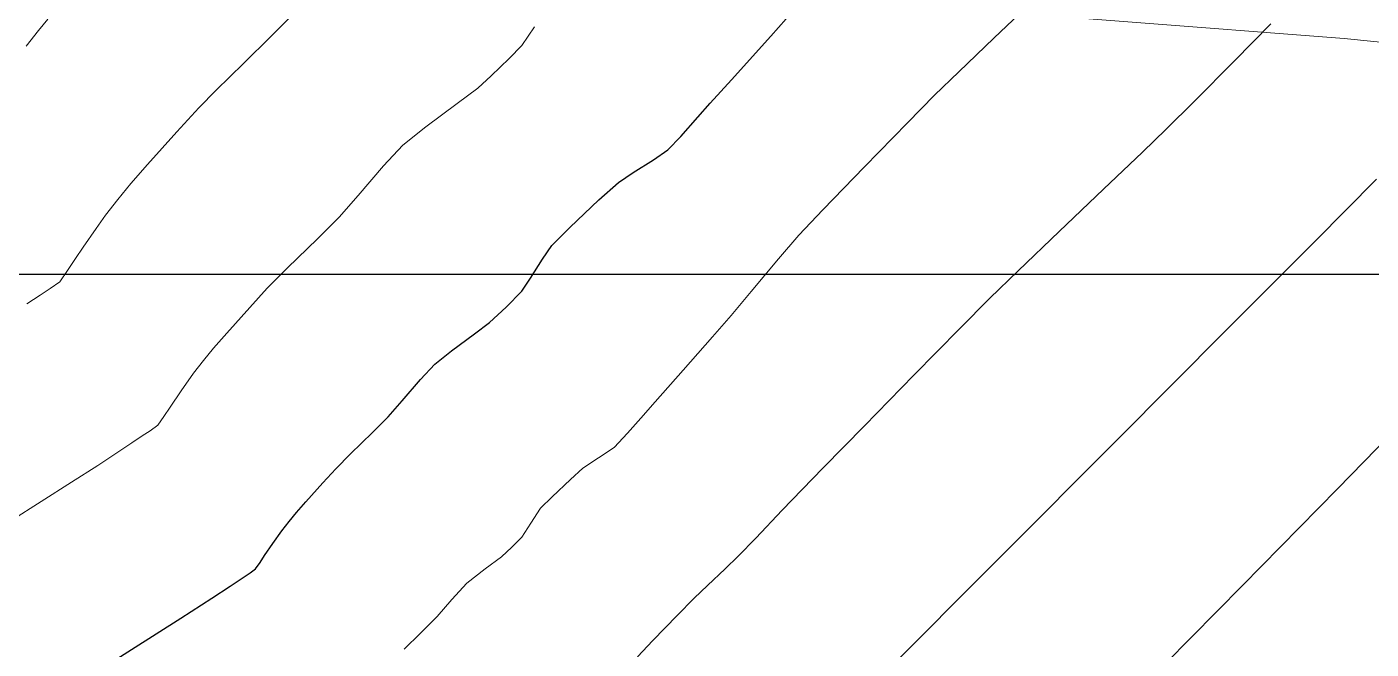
# Model space of a CAD drawing. Header units: millimetres. Extents: x 736950 to 740938, y 8500595 to 8502163.
# Drawn here: x 737866.12 to 737878.11, y 8501296.66 to 8501302.2 of the extents above; entities that cross this region are included whole.
import ezdxf

# ---------------------------------------------------------------- set-up
doc = ezdxf.new("R2010")
doc.units = ezdxf.units.MM
for name, color, linetype, lineweight in [('CONT-MJR', 80, 'Continuous', 30), ('CONT-MNR', 96, 'Continuous', 15), ('pista', 251, 'Continuous', 5)]:
    doc.layers.add(name, color=color, linetype=linetype, lineweight=lineweight)
doc.layers.add('Cuadricula Coordenadas', color=5, linetype='Continuous')

msp = doc.modelspace()

# ---------------------------------------------------------------- hatches: boundary and pattern name
at = {"layer": 'pista'}
h = msp.add_hatch(dxfattribs=at)
h.set_pattern_fill('HONEY', color=256, scale=3, angle=9.94991650582834, style=0)
h.set_pattern_definition([(9.94991650582834, (1479841.21072825, -18.49207214638591), (0.4979252195647159, 0.4170677100899267), [0.375, -0.75]), (129.9499165058283, (1479841.21072825, -18.49207214638591), (-0.6101538418184378, 0.222682034283025), [0.3749999999999999, -0.7499999999999998]), (69.94991650582834, (1479841.21072825, -18.49207214638591), (-0.112228622253722, 0.6397497443729518), [-0.75, 0.375])])
h.paths.add_polyline_path([(737744.7999806425, 8501250.923935566), (737743.4751223363, 8501250.754223157), (737756.465848178, 8501242.026572531), (737763.5739612179, 8501242.006896213), (737770.002546867, 8501243.455222024), (737769.8468594846, 8501244.342704736), (737763.4750639071, 8501242.907173423), (737756.7405500773, 8501242.925815564)])
h.paths.add_polyline_path([(737794.2809870465, 8501256.017245878), (737809.7820272583, 8501263.709828075), (737823.391616501, 8501273.483615467), (737837.0791595323, 8501280.557800073), (737851.5530432165, 8501285.77819753), (737870.8510758049, 8501293.050216693, -0.9976846880626209), (737871.0089264096, 8501292.63424804), (737865.2748787645, 8501289.581801567, 0.7845063948290762), (737866.1540430214, 8501286.121818589), (737883.2588851704, 8501291.348365877), (737897.4188924351, 8501296.516943583), (737903.2981396064, 8501301.44146652, -0.5512150924587264), (737904.1219025984, 8501301.177325813), (737906.855912117, 8501297.98174819, 0.5618964424650519), (737910.2738656431, 8501298.536066804), (737914.22079628, 8501308.558674501), (737925.6412323939, 8501300.72656757, 0.340189525830376), (737928.7023693406, 8501300.894137181), (737936.9171069289, 8501306.117412793, -0.358727273887905), (737938.1716059428, 8501305.962964654), (737943.1732157968, 8501301.051021611, 0.3417074120720416), (737946.0555081918, 8501300.709858142), (737955.8779356404, 8501307.072689936), (737971.8320576148, 8501314.464803053), (737988.5677626224, 8501323.411181662), (738023.1375471824, 8501336.282937778), (738044.4246208373, 8501357.728329657), (738061.4456776979, 8501362.208386911), (738078.9085143938, 8501363.070318012), (738112.0997810266, 8501372.051506756), (738118.6561313582, 8501373.365123207), (738128.3493353954, 8501376.976906104), (738155.2251721952, 8501366.826195797), (738176.6167526407, 8501363.543890122), (738193.8053773039, 8501353.328603027), (738204.7313956148, 8501340.877429372), (738207.705198212, 8501335.751671141), (738214.35685511, 8501331.742925933), (738229.9282901662, 8501313.374534177), (738233.5603594936, 8501308.186787868), (738234.53883727, 8501308.358438132), (738230.6417003467, 8501313.924784988), (738214.9478837823, 8501332.43754055), (738208.3676942562, 8501336.403214611), (738205.4657963786, 8501341.405035153), (738194.387784551, 8501354.029418997), (738176.9261677533, 8501364.406946706), (738155.4549153853, 8501367.70147717), (738128.3514754312, 8501377.93815071), (738118.4090486554, 8501374.233504975), (738111.8936108743, 8501372.928085677), (738078.7671659255, 8501363.964436961), (738061.3074614278, 8501363.102660457), (738043.958527311, 8501358.536303693), (738022.6381405202, 8501337.057350922), (737988.196920163, 8501324.233464561), (737971.4304040315, 8501315.270615296), (737955.4419368334, 8501307.862588815), (737945.5806043665, 8501301.47455489, -0.3391433520832071), (737943.8038299843, 8501301.693147572), (737938.8116631231, 8501306.59581691, 0.3560082385246841), (737936.4342009705, 8501306.876887502), (737928.158540546, 8501301.61487459, -0.3502196171718997), (737926.1502499409, 8501301.468794718), (737914.5128481541, 8501309.44969617, 0.4302069892023044), (737913.4330382891, 8501309.014522241), (737909.4507249827, 8501298.90206584, -0.5704007069138802), (737907.5397775185, 8501298.566836312), (737904.9064502402, 8501301.644734057, 0.4931454261128044), (737902.7202336333, 8501302.131411942), (737896.9620044216, 8501297.308254998), (737882.9728831241, 8501292.20205278), (737866.0373022418, 8501287.027224885, -0.7384715771871906), (737865.6977918843, 8501288.787355538), (737871.5108758068, 8501291.881875956, 0.9119586051647783), (737870.5337161538, 8501293.892406015), (737851.2416702455, 8501286.62264278), (737836.7183275839, 8501281.384406622), (737822.9200107896, 8501274.252970394), (737809.3164408724, 8501264.483505804), (737793.8201376351, 8501256.79327439), (737778.9884914039, 8501246.402265295), (737769.846859484, 8501244.34270474), (737770.0025468671, 8501243.455222024), (737779.3594973255, 8501245.563292695)])
h.paths.add_polyline_path([(738260.5182952256, 8501271.251537092), (738234.538837269, 8501308.358438132), (738233.56035949, 8501308.186787868), (738259.6897886079, 8501270.86568047), (738269.3749442189, 8501234.589470252), (738274.5057655985, 8501215.583008338), (738279.7983711922, 8501189.602392923), (738280.7089290785, 8501189.641305126), (738275.382018582, 8501215.790318219), (738270.2441657205, 8501234.822827347)])

# ---------------------------------------------------------------- linework, layer by layer
at = {"layer": 'CONT-MJR', "elevation": 3620}
for points in [[(737872.7546628367, 8501302.122914702), (737873.0985088887, 8501302.51182554)], [(737872.1038729158, 8501301.398784807), (737872.2158845537, 8501301.526332049)], [(737871.9521876725, 8501301.22837632), (737872.1038729158, 8501301.398784807)], [(737871.7083684055, 8501301.020642083), (737871.8375332275, 8501301.110118056)], [(737871.5284964568, 8501300.906814959), (737871.7083684055, 8501301.020642083)], [(737870.6121645335, 8501299.964089466), (737870.7180559882, 8501300.133177243)], [(737870.5353448782, 8501299.849004595), (737870.6121645335, 8501299.964089466)], [(737869.9080491269, 8501299.317887355), (737870.1139088215, 8501299.469794203)], [(737869.757856896, 8501299.199226888), (737869.9080491269, 8501299.317887355)], [(737869.3427744542, 8501298.730056323), (737869.4666424942, 8501298.871228075)], [(737869.2018811568, 8501298.58887452), (737869.3427744542, 8501298.730056323)], [(737869.0079890402, 8501298.398523346), (737869.2018811568, 8501298.58887452)], [(737868.8752209791, 8501298.2662846), (737869.0079890402, 8501298.398523346)], [(737868.6080864307, 8501297.970225342), (737868.759193257, 8501298.139118576)], [(737868.5248697847, 8501297.876246357), (737868.6080864307, 8501297.970225342)], [(737868.3948786613, 8501297.7135316), (737868.4594453732, 8501297.795227896)], [(737868.2413886836, 8501297.491916869), (737868.3152840354, 8501297.59917747)], [(737868.1611609288, 8501297.372768002), (737868.2010193727, 8501297.431016913)], [(737868.2010193727, 8501297.431016913), (737868.2413886836, 8501297.491916869)], [(737867.9326532842, 8501297.21884601), (737868.0600613295, 8501297.303955711)], [(737868.0600613295, 8501297.303955711), (737868.1110208558, 8501297.337949922)], [(737867.4927786635, 8501296.934311531), (737867.7715058011, 8501297.111905934)]]:
    msp.add_lwpolyline(points, dxfattribs=at)
at = {"layer": 'CONT-MJR', "extrusion": (0.7427760712609983, -0.6695399226051247, 0), "elevation": -5143886.939620103}
msp.add_lwpolyline([(6808598.534558672, 3620), (6808599.058510755, 3620)], dxfattribs=at)
at = {"layer": 'CONT-MJR', "extrusion": (0.7409657090122241, -0.6715428639096778, 0), "elevation": -5162250.364349421}
msp.add_lwpolyline([(6794685.734039824, 3620), (6794686.013949648, 3620)], dxfattribs=at)
at = {"layer": 'CONT-MJR', "extrusion": (0.7179617887602607, -0.6960825165741249, 0), "elevation": -5387843.286534205}
msp.add_lwpolyline([(6617229.037389256, 3620.00000000001), (6617229.202103125, 3620.00000000001)], dxfattribs=at)
at = {"layer": 'CONT-MJR', "extrusion": (0.5572296435378099, -0.8303584312588904, 0), "elevation": -6647962.995841877}
msp.add_lwpolyline([(5349874.561192851, 3620), (5349874.718785082, 3620)], dxfattribs=at)
at = {"layer": 'CONT-MJR', "extrusion": (-0.6686392986174299, 0.743586907055518, 0), "elevation": 5828086.168161863}
msp.add_lwpolyline([(-6232975.092208614, 3620.00000000001), (-6232975.327326562, 3620.00000000001)], dxfattribs=at)
at = {"layer": 'CONT-MJR', "extrusion": (0.6858728382506276, -0.7277214094349764, 0), "elevation": -5680492.669778262}
msp.add_lwpolyline([(6367775.544652453, 3620.000000000013), (6367775.899967595, 3620.000000000013)], dxfattribs=at)
at = {"layer": 'CONT-MJR', "extrusion": (0.7062517629041523, -0.7079607668471306, 0), "elevation": -5497464.493900265}
msp.add_lwpolyline([(6526441.871029309, 3620.000000000003), (6526442.100929434, 3620.000000000003)], dxfattribs=at)
at = {"layer": 'CONT-MJR', "extrusion": (0.8266429217552228, -0.5627268252997975, 0), "elevation": -4173954.028612152}
msp.add_lwpolyline([(7442759.227461034, 3620.000000000013), (7442759.375705427, 3620.000000000013)], dxfattribs=at)
at = {"layer": 'CONT-MJR', "extrusion": (0.7113963040677735, -0.702791077460942, 0), "elevation": -5449719.30897563}
msp.add_lwpolyline([(6566361.920545274, 3620.000000000003), (6566362.120915495, 3620.000000000003)], dxfattribs=at)
at = {"layer": 'CONT-MJR', "extrusion": (-0.6788042408612924, 0.7343192783719659, 0), "elevation": 5741798.71266239}
msp.add_lwpolyline([(-6312550.548383057, 3620.00000000001), (-6312550.749219962, 3620.00000000001)], dxfattribs=at)
at = {"layer": 'CONT-MJR', "extrusion": (-0.6018578644610048, 0.7986032250037806, 0), "elevation": 6345072.242293823}
msp.add_lwpolyline([(-5705839.396635308, 3620.00000000001), (-5705839.563350439, 3620.00000000001)], dxfattribs=at)
at = {"layer": 'CONT-MJR', "extrusion": (0.7346784165974085, -0.6784155247235464, 0), "elevation": -5225316.371717958}
msp.add_lwpolyline([(6746303.147924609, 3620.000000000003), (6746303.333662948, 3620.000000000003)], dxfattribs=at)
at = {"layer": 'CONT-MJR', "extrusion": (0.757243370860516, -0.6531328174941169, 0), "elevation": -4993730.521949339}
msp.add_lwpolyline([(6919478.977632541, 3620.000000000009), (6919479.230577465, 3620.000000000009)], dxfattribs=at)
at = {"layer": 'CONT-MJR', "extrusion": (0.738717971119685, -0.6740146579599113, 0), "elevation": -5184922.644709395}
msp.add_lwpolyline([(6777396.072560173, 3620), (6777396.244704386, 3620)], dxfattribs=at)
at = {"layer": 'CONT-MJR', "extrusion": (0.7780049021837174, -0.6282582050225085, 0), "elevation": -4766944.81457644}
msp.add_lwpolyline([(7077623.273484806, 3620), (7077623.377620989, 3620)], dxfattribs=at)
at = {"layer": 'CONT-MJR', "extrusion": (0.8207573729570369, -0.5712769334890596, 0), "elevation": -4250984.363095251}
msp.add_lwpolyline([(7399029.832701066, 3620), (7399029.972028637, 3620)], dxfattribs=at)
at = {"layer": 'CONT-MJR', "extrusion": (0.5703801674691056, -0.8213808279707502, 0), "elevation": -6561937.309536654}
msp.add_lwpolyline([(5455042.119288064, 3620), (5455042.180331701, 3620)], dxfattribs=at)
at = {"layer": 'CONT-MJR', "extrusion": (0.5529392953733026, -0.833221540547336, 0), "elevation": -6675467.7905778}
msp.add_lwpolyline([(5315508.556110656, 3620.000000000013), (5315508.749513583, 3620.000000000013)], dxfattribs=at)
at = {"layer": 'CONT-MJR', "extrusion": (0.5368120002020348, -0.8437018883699922, 0), "elevation": -6776464.152390093}
msp.add_lwpolyline([(5186137.628432057, 3620), (5186138.408643389, 3620)], dxfattribs=at)
at = {"layer": 'CONT-MNR'}
for points, elevation in [([(737874.7450188426, 8501302.104481814), (737875.0291117784, 8501302.375265922)], 3619), ([(737866.2246717938, 8501302.172162257), (737866.3076000701, 8501302.273421112)], 3623), ([(737870.5359441147, 8501302.040541958), (737870.6468223287, 8501302.204896806)], 3621), ([(737876.8903341029, 8501301.901388878), (737877.2158195733, 8501302.232739633)], 3618), ([(737874.4310403279, 8501301.804023912), (737874.7450188426, 8501302.104481814)], 3619), ([(737870.4226898665, 8501301.922535252), (737870.5359441147, 8501302.040541958)], 3621), ([(737870.1415778323, 8501301.659068624), (737870.2629301585, 8501301.769519936)], 3621), ([(737867.6548418998, 8501301.484738292), (737867.8101276687, 8501301.640296167)], 3622), ([(737869.9594543215, 8501301.521813398), (737870.1415778323, 8501301.659068624)], 3621), ([(737867.456890495, 8501301.268074784), (737867.6548418998, 8501301.484738292)], 3622), ([(737867.1980475473, 8501300.97897972), (737867.456890495, 8501301.268074784)], 3622), ([(737869.4724046318, 8501301.151699606), (737869.6778552254, 8501301.314017348)], 3621), ([(737869.300036385, 8501300.965036381), (737869.4724046318, 8501301.151699606)], 3621), ([(737866.9326781267, 8501300.667413853), (737867.0466899748, 8501300.807696193)], 3622), ([(737877.6119266686, 8501300.298555648), (737878.1574601122, 8501300.846853673)], 3617), ([(737866.7390978504, 8501300.408724837), (737866.821046811, 8501300.525250195)], 3622), ([(737872.8230684401, 8501300.136115214), (737873.005098373, 8501300.34911577)], 3619), ([(737866.5546135089, 8501300.140563553), (737866.6234849575, 8501300.241028104)], 3622), ([(737868.2650314395, 8501299.875511445), (737868.4466472052, 8501300.056403153)], 3621), ([(737874.7098816549, 8501299.7878693), (737874.9602812604, 8501300.030251503)], 3618), ([(737866.3288397887, 8501299.872776149), (737866.4153513507, 8501299.93374076)], 3622), ([(737874.4400501805, 8501299.516109398), (737874.7098816549, 8501299.7878693)], 3618), ([(737867.9029570713, 8501299.47447281), (737868.107986917, 8501299.70353182)], 3621), ([(737872.2356687792, 8501299.441670904), (737872.4012662065, 8501299.631046878)], 3619), ([(737867.7857798799, 8501299.341971274), (737867.9029570713, 8501299.47447281)], 3621), ([(737871.9741589234, 8501299.14464848), (737872.2356687792, 8501299.441670904)], 3619), ([(737867.6960688452, 8501299.231315266), (737867.7857798799, 8501299.341971274)], 3621), ([(737867.607962736, 8501299.119390897), (737867.6960688452, 8501299.231315266)], 3621), ([(737867.3980010962, 8501298.81624021), (737867.4976496799, 8501298.961178856)], 3621), ([(737871.4783502488, 8501298.582832983), (737871.5969852185, 8501298.717676416)], 3619), ([(737866.8861961435, 8501298.383077994), (737867.0578085658, 8501298.49751318)], 3621), ([(737867.0578085658, 8501298.49751318), (737867.1499602203, 8501298.559124839)], 3621), ([(737866.7552400383, 8501298.296416571), (737866.8861961435, 8501298.383077994)], 3621), ([(737871.079786226, 8501298.270584203), (737871.2194131286, 8501298.361999005)], 3619), ([(737866.5182334367, 8501298.145186102), (737866.7552400383, 8501298.296416571)], 3621), ([(737870.9686808217, 8501298.17050014), (737871.079786226, 8501298.270584203)], 3619), ([(737865.9786541534, 8501297.801642327), (737866.5182334367, 8501298.145186102)], 3621), ([(737870.8046449572, 8501298.015746064), (737870.9686808217, 8501298.17050014)], 3619), ([(737876.9618816365, 8501297.226300308), (737877.8079544978, 8501298.088354975)], 3616), ([(737870.6149651349, 8501297.78147409), (737870.7029631295, 8501297.914546415)], 3619), ([(737872.6207921501, 8501297.648384891), (737872.8581427344, 8501297.895674726)], 3618), ([(737872.4649171251, 8501297.487565113), (737872.6207921501, 8501297.648384891)], 3618), ([(737870.2070304905, 8501297.373108072), (737870.3525182952, 8501297.48119741)], 3619), ([(737873.7404623547, 8501296.415206097), (737874.7968457951, 8501297.47355491)], 3617), ([(737870.0433091609, 8501297.246754166), (737870.2070304905, 8501297.373108072)], 3619), ([(737869.9113652308, 8501297.10015291), (737870.0433091609, 8501297.246754166)], 3619), ([(737872.0725962815, 8501297.11175087), (737872.1895542504, 8501297.224257763)], 3618), ([(737869.7809428483, 8501296.950199705), (737869.9113652308, 8501297.10015291)], 3619), ([(737871.9213533411, 8501296.95796143), (737872.0725962815, 8501297.11175087)], 3618), ([(737869.4854105186, 8501296.657057753), (737869.630214341, 8501296.800371885)], 3619), ([(737871.566575553, 8501296.590844687), (737871.7032967885, 8501296.733732538)], 3618)]:
    msp.add_lwpolyline(points, dxfattribs=dict(at, elevation=elevation))
at = {"layer": 'CONT-MNR', "extrusion": (0.7101432103237273, -0.7040572567846385, 0), "elevation": -5461411.287679432}
msp.add_lwpolyline([(6556643.511577481, 3622), (6556643.748337401, 3622)], dxfattribs=at)
at = {"layer": 'CONT-MNR', "extrusion": (-0.7809699539204428, 0.6245685959712526, 0), "elevation": 4733395.010113363}
msp.add_lwpolyline([(-7100109.46120997, 3623.00000000001), (-7100109.637615195, 3623.00000000001)], dxfattribs=at)
at = {"layer": 'CONT-MNR', "extrusion": (0.701386493007901, -0.7127811637705346, 0), "elevation": -5542037.160764765}
msp.add_lwpolyline([(6488636.760373834, 3622), (6488637.106496697, 3622)], dxfattribs=at)
at = {"layer": 'CONT-MNR', "extrusion": (-0.7007141126739351, 0.7134421716576472, 0), "elevation": 5548152.716325347}
msp.add_lwpolyline([(-6483408.048307354, 3622), (-6483408.388780078, 3622)], dxfattribs=at)
at = {"layer": 'CONT-MNR', "extrusion": (0.6916985897565616, -0.7221863062456833, 0), "elevation": -5629139.902917398}
msp.add_lwpolyline([(6413218.24474596, 3621.000000000003), (6413218.465962708, 3621.000000000003)], dxfattribs=at)
at = {"layer": 'CONT-MNR', "extrusion": (0.7086802884265407, -0.7055297646419143, 0), "elevation": -5475002.722171502}
msp.add_lwpolyline([(6545298.683554942, 3618.000000000003), (6545299.192249492, 3618.000000000003)], dxfattribs=at)
at = {"layer": 'CONT-MNR', "extrusion": (0.6959201419567256, -0.7181191795370258, 0), "elevation": -5591446.197706468}
msp.add_lwpolyline([(6446108.639681509, 3619.000000000003), (6446108.93929332, 3619.000000000003)], dxfattribs=at)
at = {"layer": 'CONT-MNR', "extrusion": (-0.7120348123671961, 0.7021441632437116, 0), "elevation": 5443747.166410349}
msp.add_lwpolyline([(-6571316.414846066, 3619.00000000001), (-6571316.760332138, 3619.00000000001)], dxfattribs=at)
at = {"layer": 'CONT-MNR', "extrusion": (-0.5937581391653974, 0.804643568404573, 0), "elevation": 6402401.298523516}
msp.add_lwpolyline([(-5641438.939302254, 3621.000000000003), (-5641439.28926975, 3621.000000000003)], dxfattribs=at)
at = {"layer": 'CONT-MNR', "extrusion": (0.7054987756023661, -0.708711138351559, 0), "elevation": -5504396.103038865}
msp.add_lwpolyline([(6520598.793302461, 3618.00000000001), (6520599.144678514, 3618.00000000001)], dxfattribs=at)
at = {"layer": 'CONT-MNR', "extrusion": (0.7157465260482672, -0.6983601581203194, 0), "elevation": -5408839.421626653}
msp.add_lwpolyline([(6600078.144970278, 3619.000000000013), (6600078.692476595, 3619.000000000013)], dxfattribs=at)
at = {"layer": 'CONT-MNR', "extrusion": (0.6938942245323775, -0.7200769439168363, 0), "elevation": -5609582.963589416}
msp.add_lwpolyline([(6430331.272141447, 3618.000000000013), (6430331.566643683, 3618.000000000013)], dxfattribs=at)
at = {"layer": 'CONT-MNR', "extrusion": (-0.7493491954541153, 0.6621750397532893, 0), "elevation": 5076429.122501663}
msp.add_lwpolyline([(-6859040.061535141, 3622.000000000013), (-6859040.290111519, 3622.000000000013)], dxfattribs=at)
at = {"layer": 'CONT-MNR', "extrusion": (0.689972148631558, -0.7238359165672503, 0), "elevation": -5644433.127827843}
msp.add_lwpolyline([(6399761.701202826, 3618.00000000001), (6399762.179983919, 3618.00000000001)], dxfattribs=at)
at = {"layer": 'CONT-MNR', "extrusion": (0.757243369019102, -0.6531328196290554, 0), "elevation": -4993732.035154105}
msp.add_lwpolyline([(6919480.094252174, 3621.00000000001), (6919480.440259982, 3621.00000000001)], dxfattribs=at)
at = {"layer": 'CONT-MNR', "extrusion": (0.7181828177922254, -0.6958544677071631, 0), "elevation": -5385740.117980016}
msp.add_lwpolyline([(6618940.376089496, 3619), (6618940.911523332, 3619)], dxfattribs=at)
at = {"layer": 'CONT-MNR', "extrusion": (-0.6895055589804565, 0.7242803905498535, 0), "elevation": 5648556.020009704}
msp.add_lwpolyline([(-6396122.499602899, 3618.000000000003), (-6396123.048809721, 3618.000000000003)], dxfattribs=at)
at = {"layer": 'CONT-MNR', "extrusion": (0.7865029505398192, -0.6175865192765778, 0), "elevation": -4669954.168854662}
msp.add_lwpolyline([(7141994.548234971, 3622), (7141994.728989107, 3622)], dxfattribs=at)
at = {"layer": 'CONT-MNR', "extrusion": (0.7516715499662409, -0.65953762665321, 0), "elevation": -5052292.498576576}
msp.add_lwpolyline([(6876838.03714014, 3621), (6876838.294049317, 3621)], dxfattribs=at)
at = {"layer": 'CONT-MNR', "extrusion": (0.7078296355751788, -0.7063831870886437, 0), "elevation": -5482890.270741054}
msp.add_lwpolyline([(6538690.357494822, 3621.00000000001), (6538690.630335996, 3621.00000000001)], dxfattribs=at)
at = {"layer": 'CONT-MNR', "extrusion": (0.7242340911901722, -0.6895541901532797, 0), "elevation": -5327714.492223141}
msp.add_lwpolyline([(6665734.954743126, 3619.000000000013), (6665735.26402022, 3619.000000000013)], dxfattribs=at)
at = {"layer": 'CONT-MNR', "extrusion": (0.8233046173397013, -0.5675997771908724, 0), "elevation": -4217847.124544243}
msp.add_lwpolyline([(7417972.672916195, 3622), (7417972.876603542, 3622)], dxfattribs=at)
at = {"layer": 'CONT-MNR', "extrusion": (0.6907419262120063, -0.7231013700532778, 0), "elevation": -5637620.52774055}
msp.add_lwpolyline([(6405762.752909501, 3618), (6405763.258684532, 3618)], dxfattribs=at)
at = {"layer": 'CONT-MNR', "extrusion": (0.7005607902002269, -0.7135927264441769, 0), "elevation": -5549544.183521787}
msp.add_lwpolyline([(6482215.04184314, 3621.00000000001), (6482215.413523549, 3621.00000000001)], dxfattribs=at)
at = {"layer": 'CONT-MNR', "extrusion": (0.7086158007579917, -0.7055945343581612, 0), "elevation": -5475599.290761462}
msp.add_lwpolyline([(6544796.999132924, 3617.00000000001), (6544798.128545878, 3617.00000000001)], dxfattribs=at)
at = {"layer": 'CONT-MNR', "extrusion": (0.8363479432842073, -0.548198976434904, 0), "elevation": -4043290.860053635}
msp.add_lwpolyline([(7514542.449364883, 3622), (7514542.577786746, 3622)], dxfattribs=at)
at = {"layer": 'CONT-MNR', "extrusion": (0.822060710156037, -0.5693998496818843, 0), "elevation": -4234067.914968586}
msp.add_lwpolyline([(7408725.686766774, 3622.000000000013), (7408725.807703629, 3622.000000000013)], dxfattribs=at)
at = {"layer": 'CONT-MNR', "extrusion": (0.7683317756046186, -0.6400517811835649, 0), "elevation": -4874341.158178058}
msp.add_lwpolyline([(7004095.465490348, 3619), (7004095.843221089, 3619)], dxfattribs=at)
at = {"layer": 'CONT-MNR', "extrusion": (-0.5558472182571552, 0.8312844699354021, 0), "elevation": 6656857.613015736}
msp.add_lwpolyline([(-5338800.456500239, 3622.000000000003), (-5338800.599429877, 3622.000000000003)], dxfattribs=at)
at = {"layer": 'CONT-MNR', "extrusion": (0.5492380102958339, -0.8356659667871329, 0), "elevation": -6698982.742814554}
msp.add_lwpolyline([(5285846.699622611, 3622), (5285846.806101372, 3622)], dxfattribs=at)
at = {"layer": 'CONT-MNR', "extrusion": (-0.7384434860031838, 0.6743153698229529, 0), "elevation": 5187683.155690392}
msp.add_lwpolyline([(-6775285.194751631, 3621), (-6775285.427646402, 3621)], dxfattribs=at)
at = {"layer": 'CONT-MNR', "extrusion": (0.7664694535280003, -0.6422807616677373, 0), "elevation": -4894664.546022544}
msp.add_lwpolyline([(6989907.73038516, 3619.00000000001), (6989908.010690919, 3619.00000000001)], dxfattribs=at)
at = {"layer": 'CONT-MNR', "extrusion": (0.7135560461099796, -0.7005981509109861, 0), "elevation": -5429479.953358889}
msp.add_lwpolyline([(6583106.554562598, 3618), (6583107.137815344, 3618)], dxfattribs=at)
at = {"layer": 'CONT-MNR', "extrusion": (-0.7083826689605621, 0.7058285870636798, 0), "elevation": 5477761.06545761}
msp.add_lwpolyline([(-6542986.409586806, 3617), (-6542987.777965301, 3617)], dxfattribs=at)
at = {"layer": 'CONT-MNR', "extrusion": (0.8202909973470324, -0.5719463958024484, 0), "elevation": -4257021.234928332}
msp.add_lwpolyline([(7395559.659471201, 3621), (7395559.852344271, 3621)], dxfattribs=at)
at = {"layer": 'CONT-MNR', "extrusion": (0.7497632374639858, -0.6617061944303703, 0), "elevation": -5072133.024540173}
msp.add_lwpolyline([(6862215.648999055, 3619.000000000003), (6862216.025338983, 3619.000000000003)], dxfattribs=at)
at = {"layer": 'CONT-MNR', "extrusion": (-0.7149373833243285, 0.6991884852637108, 0), "elevation": 5416476.711201402}
msp.add_lwpolyline([(-6593808.928900544, 3618.00000000001), (-6593809.559705522, 3618.00000000001)], dxfattribs=at)
at = {"layer": 'CONT-MNR', "extrusion": (0.7488696821109871, -0.66271728453013, 0), "elevation": -5081387.93288495}
msp.add_lwpolyline([(6855365.129322845, 3619.00000000001), (6855365.322689223, 3619.00000000001)], dxfattribs=at)
at = {"layer": 'CONT-MNR', "extrusion": (0.8236847956156402, -0.5670479322523108, 0), "elevation": -4212873.756268527}
msp.add_lwpolyline([(7420796.563755621, 3621.000000000013), (7420796.659681395, 3621.000000000013)], dxfattribs=at)
at = {"layer": 'CONT-MNR', "extrusion": (0.8349378632875523, -0.550344223599028, 0), "elevation": -4062567.267930476}
msp.add_lwpolyline([(7504137.228498328, 3621.000000000013), (7504137.329072551, 3621.000000000013)], dxfattribs=at)
at = {"layer": 'CONT-MNR', "extrusion": (0.7150694818519389, -0.6990533857467539, 0), "elevation": -5415227.31010289}
msp.add_lwpolyline([(6594834.79902686, 3616.00000000001), (6594835.803592216, 3616.00000000001)], dxfattribs=at)
at = {"layer": 'CONT-MNR', "extrusion": (-0.5520901088941979, 0.8337844515587903, 0), "elevation": 6680881.40148645}
msp.add_lwpolyline([(-5308705.00420215, 3621), (-5308705.088054326, 3621)], dxfattribs=at)
at = {"layer": 'CONT-MNR', "extrusion": (-0.5732105098096663, 0.8194081470450136, 0), "elevation": 6543080.092466268}
msp.add_lwpolyline([(-5477648.119059233, 3621), (-5477648.202511271, 3621)], dxfattribs=at)
at = {"layer": 'CONT-MNR', "extrusion": (0.7287115268681972, -0.6848207872205844, 0), "elevation": -5284170.536271824}
msp.add_lwpolyline([(6700303.821350849, 3619), (6700303.997330102, 3619)], dxfattribs=at)
at = {"layer": 'CONT-MNR', "extrusion": (0.7156715120715604, -0.6984370313845095, 0), "elevation": -5409546.683138888}
msp.add_lwpolyline([(6599494.973040909, 3618), (6599495.498655683, 3618)], dxfattribs=at)
at = {"layer": 'CONT-MNR', "extrusion": (0.7081167766342674, -0.7060953410475778, 0), "elevation": -5480225.016234557}
msp.add_lwpolyline([(6540921.320511991, 3617.00000000001), (6540922.810866823, 3617.00000000001)], dxfattribs=at)
at = {"layer": 'CONT-MNR', "extrusion": (0.5560046333380706, -0.8311791910933513, 0), "elevation": -6655842.478969055}
msp.add_lwpolyline([(5340064.481943667, 3619.000000000003), (5340064.648481606, 3619.000000000003)], dxfattribs=at)
at = {"layer": 'CONT-MNR', "extrusion": (0.716256230298946, -0.6978373826028119, 0), "elevation": -5404017.442063634}
msp.add_lwpolyline([(6604023.104637471, 3618.000000000003), (6604023.372318069, 3618.000000000003)], dxfattribs=at)
at = {"layer": 'CONT-MNR', "extrusion": (-0.7054242397847387, 0.7087853285192376, 0), "elevation": 5505083.355504498}
msp.add_lwpolyline([(-6520013.547156934, 3619.000000000003), (-6520013.690616206, 3619.000000000003)], dxfattribs=at)
at = {"layer": 'CONT-MNR', "extrusion": (0.720670558945905, -0.6932776828000429, 0), "elevation": -5361996.860797517}
msp.add_lwpolyline([(6638185.891535788, 3618), (6638186.148754124, 3618)], dxfattribs=at)
at = {"layer": 'CONT-MNR', "extrusion": (0.8396326541989406, -0.5431546796289638, 0), "elevation": -3997979.410028398}
msp.add_lwpolyline([(7538744.95018187, 3619), (7538745.09787367, 3619)], dxfattribs=at)
at = {"layer": 'CONT-MNR', "extrusion": (0.7075759224968927, -0.7066373284101762, 0), "elevation": -5485234.840386407}
msp.add_lwpolyline([(6536720.269116318, 3619), (6536720.395788295, 3619)], dxfattribs=at)
at = {"layer": 'CONT-MNR', "extrusion": (0.682758918151464, -0.7306437296553244, 0), "elevation": -5707632.134950062}
msp.add_lwpolyline([(6343457.01751217, 3619.000000000013), (6343457.14440876, 3619.000000000013)], dxfattribs=at)
at = {"layer": 'CONT-MNR', "extrusion": (0.6938775791535129, -0.7200929836820108, 0), "elevation": -5609731.513308418}
msp.add_lwpolyline([(6430196.342892773, 3618.00000000001), (6430196.505174501, 3618.00000000001)], dxfattribs=at)
at = {"layer": 'CONT-MNR', "extrusion": (0.6890474169402984, -0.7247162597926878, 0), "elevation": -5652599.401505607}
msp.add_lwpolyline([(6392544.866435337, 3618), (6392545.085148437, 3618)], dxfattribs=at)
at = {"layer": 'CONT-MNR', "extrusion": (0.7117991429455954, -0.702383072192031, 0), "elevation": -5445947.074359756}
msp.add_lwpolyline([(6569487.065022144, 3616), (6569488.366992474, 3616)], dxfattribs=at)
at = {"layer": 'CONT-MNR', "extrusion": (0.704984603099926, -0.7092226091940667, 0), "elevation": -5509125.169896773}
msp.add_lwpolyline([(6516597.175030525, 3619), (6516597.387556894, 3619)], dxfattribs=at)
at = {"layer": 'CONT-MNR', "extrusion": (0.7169050402931125, -0.6971708278480467, 0), "elevation": -5397872.138455082}
msp.add_lwpolyline([(6609045.103673304, 3618.00000000001), (6609045.416446795, 3618.00000000001)], dxfattribs=at)
at = {"layer": 'Cuadricula Coordenadas', "color": 8}
msp.add_line((736950.2264744169, 8501300), (738552.8979275209, 8501300), dxfattribs=at)
at = {"layer": 'pista'}
for p, q in [((737873.8561106572, 8501302.409052836), (737877.8681145147, 8501302.101937605)), ((737877.8681145147, 8501302.101937605), (737882.3982842265, 8501301.6405139))]:
    msp.add_line(p, q, dxfattribs=at)

doc.saveas('drawing.dxf')
